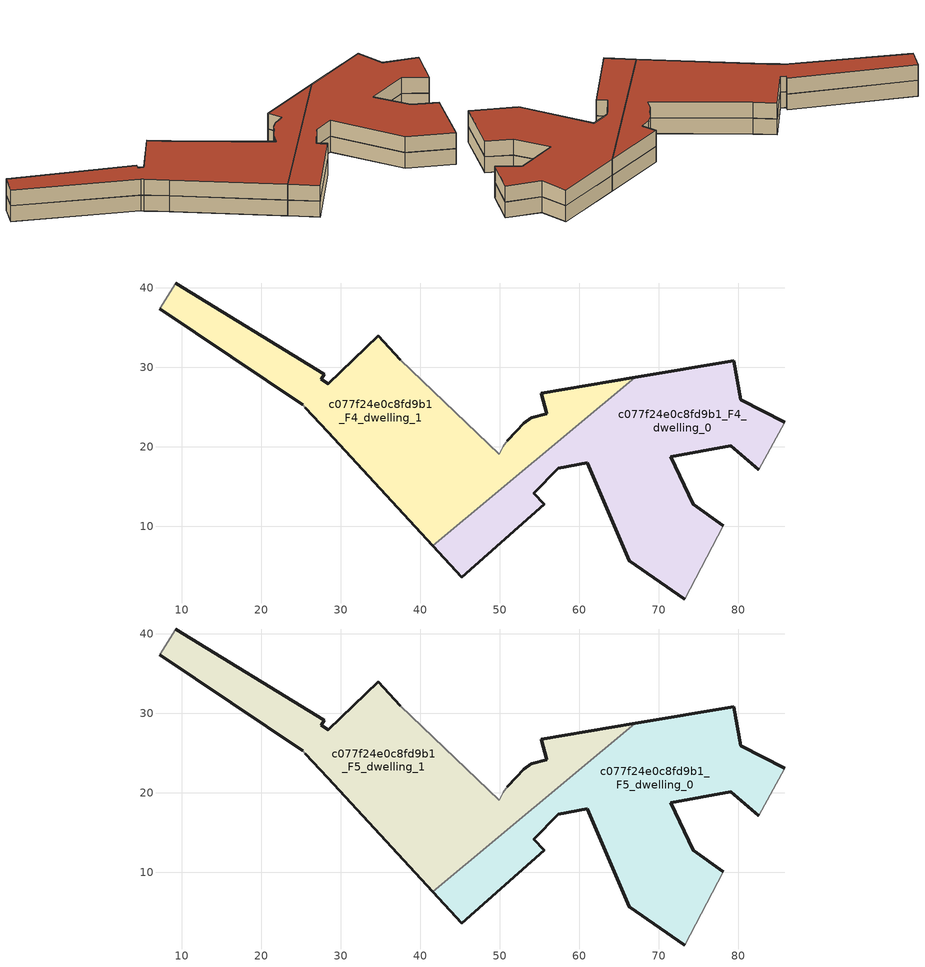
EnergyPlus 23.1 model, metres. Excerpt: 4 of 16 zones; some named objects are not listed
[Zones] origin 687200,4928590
c077f24e0c8fd9b1_F4_dwelling_0
 floor to c077f24e0c8fd9b1_F3_dwelling_0 (EU_floor_Construction): 73.26,0.86 75.69,5.48 62.22,23.96 54.66,18.45 41.58,7.56 45.22,3.59 55.61,12.79 54.29,14.18 57.35,17.33 61.02,17.99 66.28,5.65 z12
 floor to c077f24e0c8fd9b1_F3_dwelling_1 (EU_floor_Construction): 78.11,10.06 74.33,12.8 71.49,18.74 79.09,20.14 82.55,17.11 85.84,23.08 80.29,25.95 79.46,30.85 69.31,29.13 62.22,23.96 75.69,5.48 z12
 floor to c077f24e0c8fd9b1_F3_dwelling_2 (EU_floor_Construction): 67.02,28.75 54.67,18.46 69.31,29.13 z12
 wall outside (EU_wall_Construction): 67.02,28.75 79.46,30.85 80.29,25.95 85.84,23.08 / 82.55,17.11 79.09,20.14 71.49,18.74 74.33,12.8 78.11,10.06 / 73.26,0.86 66.28,5.65 61.02,17.99 57.35,17.33 54.29,14.18 55.61,12.79 45.22,3.59 41.58,7.56 z12:15
 wall to c077f24e0c8fd9b1_F4_dwelling_1 (EU_wall_Construction): 41.58,7.56 67.02,28.75 z12:15
 wall adiabatic (EU_wall_Construction): 85.84,23.08 82.55,17.11 / 78.11,10.06 73.26,0.86 z12:15
c077f24e0c8fd9b1_F4_dwelling_1
 floor to c077f24e0c8fd9b1_F3_dwelling_2 (EU_floor_Construction): 54.67,18.46 67.02,28.75 55.25,26.75 55.91,24.16 53.99,23.67 53.03,22.98 52.1,21.93 50.93,20.75 50.46,20.05 49.93,19.09 37.49,30.97 34.7,33.97 28.41,27.93 27.53,28.47 27.93,29.13 9.26,40.6 7.26,37.34 25.22,25.26 25.56,24.91 28.4,21.91 40.83,8.37 z12
 floor to c077f24e0c8fd9b1_F3_dwelling_0 (EU_floor_Construction): 54.66,18.45 40.83,8.37 41.58,7.56 z12
 wall outside (EU_wall_Construction): 9.26,40.6 27.93,29.13 27.53,28.47 28.41,27.93 34.7,33.97 37.49,30.97 / 50.93,20.75 52.1,21.93 53.03,22.98 53.99,23.67 55.91,24.16 55.25,26.75 67.02,28.75 / 41.58,7.56 28.4,21.91 25.56,24.91 / 25.22,25.26 7.26,37.34 z12:15
 wall adiabatic (EU_wall_Construction): 7.26,37.34 9.26,40.6 / 37.49,30.97 49.93,19.09 50.46,20.05 50.93,20.75 / 25.56,24.91 25.22,25.26 z12:15
c077f24e0c8fd9b1_F5_dwelling_0
 floor to c077f24e0c8fd9b1_F4_dwelling_0 (EU_floor_Construction): 78.11,10.06 74.33,12.8 71.49,18.74 79.09,20.14 82.55,17.11 85.84,23.08 80.29,25.95 79.46,30.85 67.02,28.75 41.58,7.56 45.22,3.59 55.61,12.79 54.29,14.18 57.35,17.33 61.02,17.99 66.28,5.65 73.26,0.86 z15
 wall outside (EU_wall_Construction): 67.02,28.75 79.46,30.85 80.29,25.95 85.84,23.08 / 82.55,17.11 79.09,20.14 71.49,18.74 74.33,12.8 78.11,10.06 / 73.26,0.86 66.28,5.65 61.02,17.99 57.35,17.33 54.29,14.18 55.61,12.79 45.22,3.59 41.58,7.56 z15:18
 wall to c077f24e0c8fd9b1_F5_dwelling_1 (EU_wall_Construction): 41.58,7.56 67.02,28.75 z15:18
 wall adiabatic (EU_wall_Construction): 85.84,23.08 82.55,17.11 / 78.11,10.06 73.26,0.86 z15:18
 roof outside (EU_roof_Construction): 79.46,30.85 80.29,25.95 85.84,23.08 82.55,17.11 79.09,20.14 71.49,18.74 74.33,12.8 78.11,10.06 73.26,0.86 66.28,5.65 61.02,17.99 57.35,17.33 54.29,14.18 55.61,12.79 45.22,3.59 41.58,7.56 67.02,28.75 z18
c077f24e0c8fd9b1_F5_dwelling_1
 floor to c077f24e0c8fd9b1_F4_dwelling_1 (EU_floor_Construction): 55.91,24.16 53.99,23.67 53.03,22.98 52.1,21.93 50.93,20.75 50.46,20.05 49.93,19.09 37.49,30.97 34.7,33.97 28.41,27.93 27.53,28.47 27.93,29.13 9.26,40.6 7.26,37.34 25.22,25.26 25.56,24.91 28.4,21.91 41.58,7.56 67.02,28.75 55.25,26.75 z15
 wall outside (EU_wall_Construction): 9.26,40.6 27.93,29.13 27.53,28.47 28.41,27.93 34.7,33.97 37.49,30.97 / 50.93,20.75 52.1,21.93 53.03,22.98 53.99,23.67 55.91,24.16 55.25,26.75 67.02,28.75 / 41.58,7.56 28.4,21.91 25.56,24.91 / 25.22,25.26 7.26,37.34 z15:18
 wall adiabatic (EU_wall_Construction): 7.26,37.34 9.26,40.6 / 37.49,30.97 49.93,19.09 50.46,20.05 50.93,20.75 / 25.56,24.91 25.22,25.26 z15:18
 roof outside (EU_roof_Construction): 67.02,28.75 41.58,7.56 28.4,21.91 25.56,24.91 25.22,25.26 7.26,37.34 9.26,40.6 27.93,29.13 27.53,28.47 28.41,27.93 34.7,33.97 37.49,30.97 49.93,19.09 50.46,20.05 50.93,20.75 52.1,21.93 53.03,22.98 53.99,23.67 55.91,24.16 55.25,26.75 z18
[Building]
EU S2 Campaign: North Axis=0; Terrain=City; Solar Distribution=FullExterior
[Site:Location]
Bologna: Latitude=44.5; Longitude=11.25; Time Zone=1; Elevation=37
[SizingPeriod:WeatherFileDays]
AnnualSizingPeriod: Begin Month=1; Begin Day of Month=1; End Month=12; End Day of Month=31; Day of Week for Start Day=Monday; Use Weather File Daylight Saving Period=No; Use Weather File Rain and Snow Indicators=No
[MATERIAL]
EU_InternalMass_Material: Roughness=MediumRough; Thickness=0.1; Conductivity=1; Density=1800; Specific Heat=900; Thermal Absorptance=0.9; Solar Absorptance=0.7; Visible Absorptance=0.7
[MATERIAL:NOMASS] Roughness=MediumRough; Thermal Absorptance=0.9; Solar Absorptance=0.7; Visible Absorptance=0.7
Name | Thermal Resistance
EU_wall_NoMass | 0.905828
EU_roof_NoMass | 0.37593
EU_floor_NoMass | 0.67114
[CONSTRUCTION]
EU_wall_Construction: EU_wall_NoMass
EU_roof_Construction: EU_roof_NoMass
EU_floor_Construction: EU_floor_NoMass
EU_InternalMass_Construction: EU_InternalMass_Material
[ZONE] Type=1; Multiplier=1; Ceiling Height=autocalculate; Floor Area=autocalculate; Part of Total Floor Area=Yes
Name | Volume
c077f24e0c8fd9b1_F4_dwelling_0; c077f24e0c8fd9b1_F5_dwelling_0 | 1469.06
c077f24e0c8fd9b1_F4_dwelling_1; c077f24e0c8fd9b1_F5_dwelling_1 | 1469.05
[INTERNALMASS] Construction=EU_InternalMass_Construction
Name | Zone or ZoneList | Surface Area
c077f24e0c8fd9b1_F4_dwelling_0_EU_InternalMass | c077f24e0c8fd9b1_F4_dwelling_0 | 489.688
c077f24e0c8fd9b1_F4_dwelling_1_EU_InternalMass | c077f24e0c8fd9b1_F4_dwelling_1 | 489.682
c077f24e0c8fd9b1_F5_dwelling_0_EU_InternalMass | c077f24e0c8fd9b1_F5_dwelling_0 | 489.688
c077f24e0c8fd9b1_F5_dwelling_1_EU_InternalMass | c077f24e0c8fd9b1_F5_dwelling_1 | 489.682
[OTHEREQUIPMENT] Fuel Type=Electricity; Design Level Calculation Method=Watts/Area; Power per Zone Floor Area=1; Fraction Latent=0; Fraction Radiant=0; Fraction Lost=0; Carbon Dioxide Generation Rate=0; EndUse Subcategory=EU_Step8_InternalGains
Name | Zone or ZoneList or Space or SpaceList | Schedule
EU_Step8_InternalGain_c077f24e0c8fd9b1_F4_dwelling_0_f000 | c077f24e0c8fd9b1_F4_dwelling_0 | EU_Step8_GainSchedule_c077f24e0c8fd9b1_F4_dwelling_0_f000
EU_Step8_InternalGain_c077f24e0c8fd9b1_F4_dwelling_1_f000 | c077f24e0c8fd9b1_F4_dwelling_1 | EU_Step8_GainSchedule_c077f24e0c8fd9b1_F4_dwelling_1_f000
EU_Step8_InternalGain_c077f24e0c8fd9b1_F5_dwelling_0_f000 | c077f24e0c8fd9b1_F5_dwelling_0 | EU_Step8_GainSchedule_c077f24e0c8fd9b1_F5_dwelling_0_f000
EU_Step8_InternalGain_c077f24e0c8fd9b1_F5_dwelling_1_f000 | c077f24e0c8fd9b1_F5_dwelling_1 | EU_Step8_GainSchedule_c077f24e0c8fd9b1_F5_dwelling_1_f000
[ZONEVENTILATION:DESIGNFLOWRATE] Schedule=EU_AlwaysOn; Design Flow Rate Calculation Method=AirChanges/Hour; Air Changes per Hour=0.73129; Ventilation Type=Natural; Fan Pressure Rise=0; Fan Total Efficiency=1; Constant Term Coefficient=1; Temperature Term Coefficient=0; Velocity Term Coefficient=0; Velocity Squared Term Coefficient=0; Minimum Indoor Temperature=-100; Maximum Indoor Temperature=100; Delta Temperature=-100; Minimum Outdoor Temperature=-100; Maximum Outdoor Temperature=100; Maximum Wind Speed=40
Name | Zone or ZoneList or Space or SpaceList
EU_ConstantAir_c077f24e0c8fd9b1_F4_dwelling_0 | c077f24e0c8fd9b1_F4_dwelling_0
EU_ConstantAir_c077f24e0c8fd9b1_F4_dwelling_1 | c077f24e0c8fd9b1_F4_dwelling_1
EU_ConstantAir_c077f24e0c8fd9b1_F5_dwelling_0 | c077f24e0c8fd9b1_F5_dwelling_0
EU_ConstantAir_c077f24e0c8fd9b1_F5_dwelling_1 | c077f24e0c8fd9b1_F5_dwelling_1
[HVACTEMPLATE:ZONE:IDEALLOADSAIRSYSTEM] System Availability Schedule=EU_AlwaysOn; Maximum Heating Supply Air Temperature=50; Minimum Cooling Supply Air Temperature=13; Maximum Heating Supply Air Humidity Ratio=0.0156; Minimum Cooling Supply Air Humidity Ratio=0.0077; Heating Limit=NoLimit; Cooling Limit=NoLimit; Heating Availability Schedule=EU_AlwaysOn; Cooling Availability Schedule=EU_CoolingOff; Dehumidification Control Type=ConstantSensibleHeatRatio; Cooling Sensible Heat Ratio=0.7; Dehumidification Setpoint=60; Humidification Control Type=None; Humidification Setpoint=30; Outdoor Air Method=None; Outdoor Air Flow Rate per Person=0.00944; Outdoor Air Flow Rate per Zone Floor Area=0; Outdoor Air Flow Rate per Zone=0; Demand Controlled Ventilation Type=None; Outdoor Air Economizer Type=NoEconomizer; Heat Recovery Type=None; Sensible Heat Recovery Effectiveness=0.7; Latent Heat Recovery Effectiveness=0.65
Name | Template Thermostat
c077f24e0c8fd9b1_F4_dwelling_0 | EU_HeatOnly_c077f24e0c8fd9b1_F4_dwelling_0
c077f24e0c8fd9b1_F4_dwelling_1 | EU_HeatOnly_c077f24e0c8fd9b1_F4_dwelling_1
c077f24e0c8fd9b1_F5_dwelling_0 | EU_HeatOnly_c077f24e0c8fd9b1_F5_dwelling_0
c077f24e0c8fd9b1_F5_dwelling_1 | EU_HeatOnly_c077f24e0c8fd9b1_F5_dwelling_1
[SIZING:ZONE] Zone Cooling Design Supply Air Temperature Input Method=SupplyAirTemperature; Zone Cooling Design Supply Air Temperature=13; Zone Heating Design Supply Air Temperature Input Method=SupplyAirTemperature; Zone Heating Design Supply Air Temperature=50; Zone Cooling Design Supply Air Humidity Ratio=0.008; Zone Heating Design Supply Air Humidity Ratio=0.008; Cooling Design Air Flow Method=DesignDay; Cooling Design Air Flow Rate=0; Cooling Minimum Air Flow per Zone Floor Area=0.000762; Cooling Minimum Air Flow=0; Cooling Minimum Air Flow Fraction=0.2; Heating Design Air Flow Method=DesignDay; Heating Design Air Flow Rate=0; Heating Maximum Air Flow per Zone Floor Area=0.002032; Heating Maximum Air Flow=0.141576; Heating Maximum Air Flow Fraction=0.3; Account for Dedicated Outdoor Air System=No; Dedicated Outdoor Air System Control Strategy=NeutralSupplyAir; Dedicated Outdoor Air Low Setpoint Temperature for Design=autosize; Dedicated Outdoor Air High Setpoint Temperature for Design=autosize; Zone Load Sizing Method=Sensible Load Only No Latent Load; Zone Latent Cooling Design Supply Air Humidity Ratio Input Method=HumidityRatioDifference; Zone Cooling Design Supply Air Humidity Ratio Difference=0.005; Zone Latent Heating Design Supply Air Humidity Ratio Input Method=HumidityRatioDifference; Zone Humidification Design Supply Air Humidity Ratio Difference=0.005
c077f24e0c8fd9b1_F4_dwelling_0; c077f24e0c8fd9b1_F4_dwelling_1; c077f24e0c8fd9b1_F5_dwelling_0; c077f24e0c8fd9b1_F5_dwelling_1
[SCHEDULE:CONSTANT]
Name | Hourly Value
EU_AlwaysOn | 1
EU_CoolingOff | 0
[SCHEDULE:FILE] Column Number=1; Rows to Skip at Top=0; Number of Hours of Data=8760; Column Separator=Comma; Interpolate to Timestep=No; Minutes per Item=60; Adjust Schedule for Daylight Savings=Yes
Name | File
EU_Step8_GainSchedule_c077f24e0c8fd9b1_F4_dwelling_0_f000 | ../../schedules/c077f24e0c8fd9b1/c077f24e0c8fd9b1_F4_dwelling_0_f000_gain.csv
EU_Step8_GainSchedule_c077f24e0c8fd9b1_F4_dwelling_1_f000 | ../../schedules/c077f24e0c8fd9b1/c077f24e0c8fd9b1_F4_dwelling_1_f000_gain.csv
EU_Step8_GainSchedule_c077f24e0c8fd9b1_F5_dwelling_0_f000 | ../../schedules/c077f24e0c8fd9b1/c077f24e0c8fd9b1_F5_dwelling_0_f000_gain.csv
EU_Step8_GainSchedule_c077f24e0c8fd9b1_F5_dwelling_1_f000 | ../../schedules/c077f24e0c8fd9b1/c077f24e0c8fd9b1_F5_dwelling_1_f000_gain.csv
